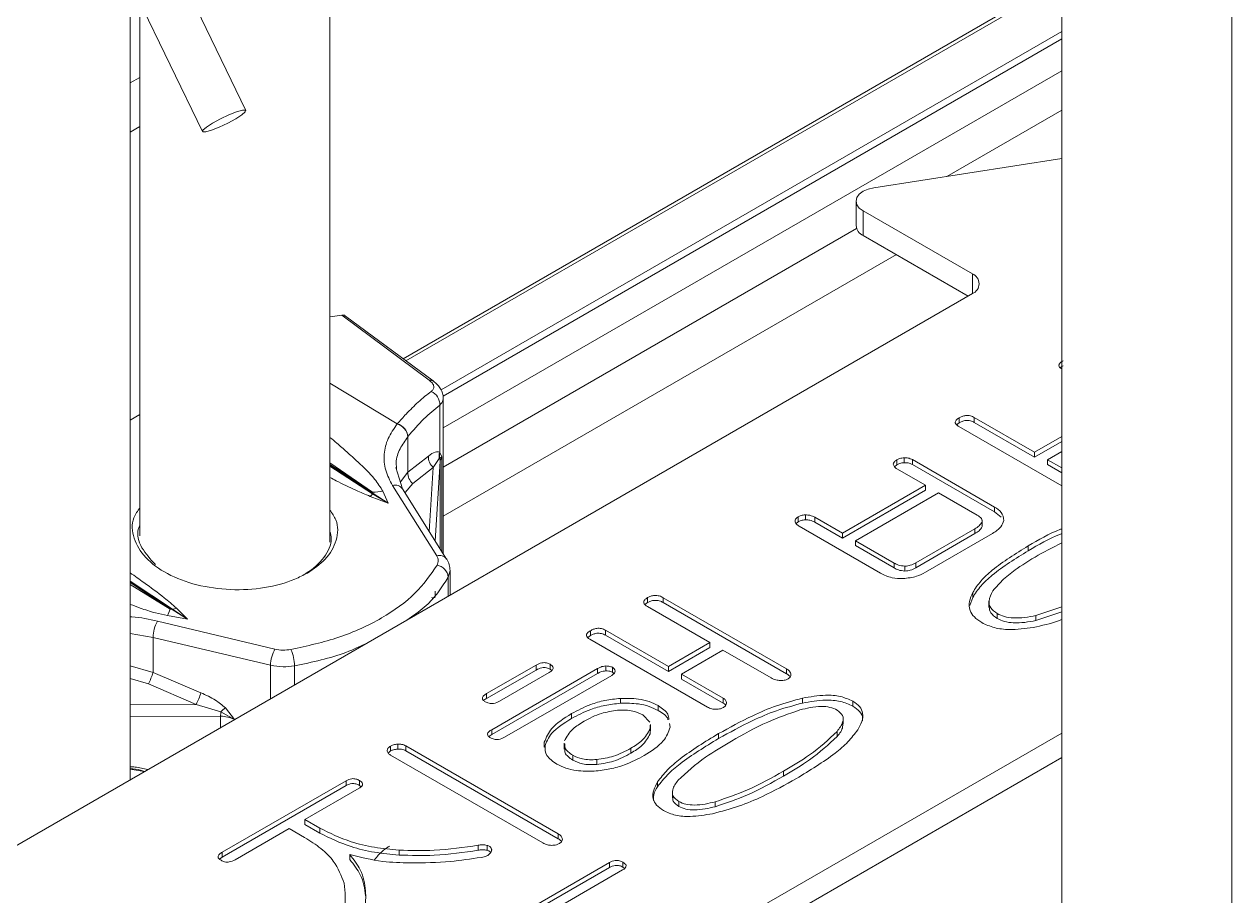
# Model space of a CAD drawing. Header units: millimetres. Extents: x 169 to 14583, y -399 to 10804.
# Drawn here: x 3744.6 to 3845, y 7633.9 to 7706.4 of the extents above; entities that cross this region are included whole.
import ezdxf

# ---------------------------------------------------------------- set-up
doc = ezdxf.new("R2010")
doc.units = ezdxf.units.MM
doc.header["$LTSCALE"] = 35

msp = doc.modelspace()

# ---------------------------------------------------------------- linework, layer by layer
at = {"color": 7, "linetype": 'Continuous', "lineweight": 18}
for p, q in [((3845, 7562.477), (3845, 8055.415)), ((3830.858, 7570.641), (3830.858, 8047.251)), ((3753.429, 7643.557), (3753.429, 7785.498)), ((3763.031, 7699.182), (3754.419, 7716.994)), ((3770.027, 7663.308), (3770.027, 7714.957)), ((3776.101, 7678.555), (3830.858, 7710.165)), ((3753.429, 7709.851), (3759.43, 7697.441)), ((3776.349, 7678.371), (3830.858, 7709.838)), ((3754.227, 7708.201), (3754.227, 7663.826)), ((3779.262, 7675.97), (3830.858, 7705.756)), ((3779.426, 7675.451), (3830.858, 7705.142)), ((3779.45, 7672.812), (3830.858, 7702.489)), ((3753.429, 7701.476), (3754.227, 7701.936)), ((3821.304, 7693.708), (3830.858, 7699.223)), ((3753.429, 7697.393), (3754.227, 7697.854)), ((3815.248, 7692.771), (3830.858, 7695.186)), ((3813.765, 7691.656), (3813.765, 7689.615)), ((3823.428, 7685.599), (3814.351, 7690.84)), ((3814.351, 7690.84), (3814.351, 7688.798)), ((3779.45, 7669.546), (3813.807, 7689.38)), ((3823.074, 7683.762), (3814.351, 7688.798)), ((3779.45, 7665.463), (3817.111, 7687.205)), ((3823.428, 7683.967), (3823.428, 7685.599)), ((3823.428, 7683.967), (3724.054, 7626.599)), ((3778.279, 7676.763), (3771.008, 7682.181)), ((3778.607, 7676.703), (3771.309, 7682.097)), ((3775.62, 7673.126), (3770.027, 7676.524)), ((3778.647, 7676.674), (3778.666, 7676.659)), ((3779.45, 7662.343), (3779.45, 7675.295)), ((3779.15, 7674.694), (3779.15, 7670.782)), ((3754.227, 7673.913), (3753.429, 7673.452)), ((3775.629, 7673.137), (3775.62, 7673.126)), ((3822.332, 7673.227), (3822.112, 7673.061)), ((3822.332, 7673.227), (3822.332, 7673.636)), ((3828.602, 7670.775), (3823.593, 7673.667)), ((3823.593, 7673.258), (3823.593, 7673.667)), ((3828.602, 7670.367), (3823.593, 7673.258)), ((3776.502, 7672.07), (3776.51, 7672.079)), ((3776.51, 7672.079), (3776.51, 7669.112)), ((3822.315, 7672.909), (3830.858, 7667.978)), ((3830.858, 7672.077), (3828.602, 7670.775)), ((3830.858, 7671.669), (3828.602, 7670.367)), ((3778.218, 7670.458), (3776.51, 7669.112)), ((3779.12, 7670.256), (3778.619, 7669.519)), ((3778.784, 7663.403), (3779.192, 7669.996)), ((3779.137, 7670.263), (3779.12, 7670.256)), ((3779.157, 7670.283), (3779.137, 7670.263)), ((3779.15, 7670.782), (3779.173, 7670.75)), ((3779.32, 7670.389), (3779.157, 7670.283)), ((3779.173, 7670.75), (3779.32, 7670.389)), ((3779.192, 7669.996), (3779.197, 7670.051)), ((3779.192, 7662.752), (3779.192, 7669.996)), ((3779.197, 7670.051), (3779.32, 7670.389)), ((3779.32, 7670.389), (3779.32, 7662.549)), ((3817.151, 7669.738), (3817.151, 7670.146)), ((3817.762, 7669.907), (3817.762, 7670.316)), ((3825.266, 7666.221), (3818.44, 7670.162)), ((3818.44, 7669.754), (3818.44, 7670.162)), ((3828.602, 7670.367), (3828.602, 7670.775)), ((3829.682, 7670.152), (3830.858, 7670.831)), ((3830.858, 7669.473), (3829.682, 7670.152)), ((3829.682, 7669.744), (3829.682, 7670.152)), ((3773.569, 7667.444), (3770.027, 7669.894)), ((3770.027, 7669.763), (3773.569, 7667.444)), ((3773.616, 7667.35), (3770.027, 7669.715)), ((3770.027, 7669.626), (3773.579, 7667.326)), ((3776.068, 7667.728), (3775.512, 7669.509)), ((3775.567, 7669.387), (3775.56, 7669.509)), ((3776.51, 7669.112), (3775.88, 7668.329)), ((3778.619, 7669.519), (3776.911, 7668.173)), ((3778.619, 7669.519), (3778.288, 7664.192)), ((3817.151, 7669.738), (3816.95, 7669.571)), ((3817.165, 7669.402), (3819.536, 7668.033)), ((3825.266, 7665.812), (3818.44, 7669.754)), ((3830.858, 7669.065), (3829.682, 7669.744)), ((3778.901, 7662.171), (3775.232, 7668.013)), ((3776.911, 7668.173), (3776.293, 7667.434)), ((3819.536, 7668.033), (3812.628, 7664.046)), ((3819.536, 7667.625), (3819.536, 7668.033)), ((3774.877, 7666.538), (3773.377, 7667.106)), ((3773.569, 7667.444), (3773.616, 7667.35)), ((3773.579, 7667.326), (3774.877, 7666.538)), ((3774.877, 7666.538), (3773.616, 7667.35)), ((3774.437, 7667.533), (3774.877, 7666.538)), ((3779.729, 7661.897), (3776.061, 7667.739)), ((3819.536, 7667.625), (3812.628, 7663.637)), ((3813.707, 7663.423), (3820.615, 7667.41)), ((3820.615, 7667.41), (3823.83, 7665.555)), ((3825.266, 7665.812), (3825.266, 7666.221)), ((3808.948, 7665.002), (3808.781, 7664.857)), ((3808.948, 7665.002), (3808.948, 7665.411)), ((3809.548, 7665.162), (3809.548, 7665.57)), ((3812.628, 7664.046), (3810.327, 7665.374)), ((3810.327, 7664.965), (3810.327, 7665.374)), ((3812.628, 7663.637), (3810.327, 7664.965)), ((3824.241, 7664.597), (3824.241, 7665.006)), ((3824.244, 7664.616), (3824.244, 7665.126)), ((3825.822, 7665.372), (3825.266, 7665.812)), ((3809.032, 7664.626), (3815.792, 7660.724)), ((3812.628, 7663.637), (3812.628, 7664.046)), ((3823.637, 7664.42), (3818.733, 7661.588)), ((3823.637, 7664.011), (3818.733, 7661.18)), ((3819.526, 7660.8), (3825.115, 7664.026)), ((3823.637, 7664.011), (3823.637, 7664.42)), ((3824.224, 7664.665), (3824.241, 7664.597)), ((3816.922, 7661.567), (3813.707, 7663.423)), ((3813.707, 7663.014), (3813.707, 7663.423)), ((3816.922, 7661.159), (3813.707, 7663.014)), ((3828.073, 7662.584), (3828.073, 7662.992)), ((3829.152, 7662.369), (3830.858, 7663.238)), ((3780.01, 7660.948), (3779.861, 7660.4)), ((3780.01, 7658.902), (3780.01, 7660.964)), ((3816.922, 7661.159), (3816.922, 7661.567)), ((3817.829, 7660.896), (3817.829, 7661.304)), ((3818.733, 7661.18), (3818.733, 7661.588)), ((3756.944, 7657.723), (3753.429, 7660.051)), ((3753.429, 7660.001), (3756.906, 7657.704)), ((3756.75, 7657.734), (3753.429, 7659.944)), ((3779.861, 7658.816), (3779.861, 7660.4)), ((3753.429, 7659.778), (3756.75, 7657.734)), ((3823.459, 7658.705), (3823.459, 7659.113)), ((3778.509, 7658.703), (3778.509, 7658.671)), ((3778.589, 7658.564), (3778.534, 7658.707)), ((3796.437, 7658.279), (3796.215, 7658.106)), ((3796.424, 7657.947), (3801.618, 7654.948)), ((3796.437, 7658.279), (3796.437, 7658.687)), ((3807.98, 7652.771), (3797.736, 7658.685)), ((3797.736, 7658.277), (3797.736, 7658.685)), ((3807.98, 7652.363), (3797.736, 7658.277)), ((3823.459, 7658.705), (3823.222, 7658.038)), ((3824.812, 7658.393), (3824.812, 7657.883)), ((3830.858, 7657.921), (3828.704, 7657.199)), ((3758.19, 7656.904), (3756.521, 7657.191)), ((3756.75, 7657.734), (3756.906, 7657.704)), ((3756.906, 7657.704), (3758.19, 7656.904)), ((3758.19, 7656.904), (3756.944, 7657.723)), ((3757.269, 7657.807), (3758.19, 7656.904)), ((3825.496, 7656.957), (3825.496, 7657.365)), ((3830.858, 7657.513), (3828.704, 7656.791)), ((3828.704, 7656.791), (3828.704, 7657.199)), ((3755.691, 7656.732), (3765.459, 7654.411)), ((3791.678, 7655.531), (3791.678, 7655.94)), ((3798.164, 7652.954), (3792.923, 7655.98)), ((3792.923, 7655.572), (3792.923, 7655.98)), ((3753.429, 7655.703), (3755.321, 7655.386)), ((3755.321, 7655.386), (3765.088, 7653.065)), ((3755.321, 7652.47), (3755.321, 7655.386)), ((3791.678, 7655.531), (3791.452, 7655.362)), ((3791.624, 7655.235), (3801.409, 7649.586)), ((3798.164, 7652.546), (3792.923, 7655.572)), ((3801.618, 7654.948), (3798.164, 7652.954)), ((3801.618, 7654.54), (3801.618, 7654.948)), ((3801.618, 7654.54), (3798.164, 7652.546)), ((3799.244, 7652.331), (3802.698, 7654.325)), ((3802.698, 7654.325), (3806.705, 7652.012)), ((3755.321, 7652.47), (3753.429, 7653.022)), ((3765.088, 7653.065), (3765.088, 7650.288)), ((3767.077, 7653.02), (3767.077, 7651.436)), ((3787.158, 7653.081), (3783.05, 7650.709)), ((3787.158, 7652.673), (3787.158, 7653.081)), ((3788.332, 7652.739), (3788.332, 7653.147)), ((3792.95, 7652.605), (3792.95, 7653.013)), ((3793.513, 7652.49), (3793.513, 7652.898)), ((3798.164, 7652.546), (3798.164, 7652.954)), ((3754.936, 7651.511), (3753.429, 7651.977)), ((3759.304, 7650.776), (3755.321, 7652.47)), ((3787.158, 7652.673), (3783.05, 7650.301)), ((3792.279, 7652.797), (3783.472, 7647.713)), ((3792.279, 7652.388), (3783.472, 7647.304)), ((3784.129, 7650.086), (3788.261, 7652.472)), ((3784.551, 7647.09), (3793.449, 7652.226)), ((3788.476, 7652.629), (3788.332, 7652.739)), ((3792.279, 7652.388), (3792.279, 7652.797)), ((3793.64, 7652.384), (3793.513, 7652.49)), ((3802.705, 7650.334), (3799.244, 7652.331)), ((3799.244, 7651.923), (3799.244, 7652.331)), ((3802.705, 7649.925), (3799.244, 7651.923)), ((3807.98, 7652.363), (3807.98, 7652.771)), ((3758.918, 7649.817), (3754.936, 7651.511)), ((3783.05, 7650.301), (3783.05, 7650.709)), ((3794.167, 7649.904), (3794.167, 7650.312)), ((3802.705, 7649.925), (3802.705, 7650.334)), ((3809.322, 7649.929), (3809.322, 7650.337)), ((3813.501, 7649.674), (3813.501, 7650.082)), ((3753.429, 7649.78), (3758.918, 7649.817)), ((3753.429, 7648.784), (3760.941, 7648.834)), ((3760.945, 7649.203), (3758.918, 7649.817)), ((3760.941, 7647.894), (3760.941, 7648.834)), ((3762.106, 7648.556), (3760.945, 7649.203)), ((3762.106, 7648.556), (3761.338, 7649.535)), ((3790.103, 7648.64), (3790.103, 7649.048)), ((3796.039, 7648.947), (3796.631, 7648.333)), ((3797.311, 7649.3), (3797.311, 7649.709)), ((3796.634, 7648.08), (3796.636, 7647.777)), ((3796.678, 7647.621), (3796.678, 7648.132)), ((3798.316, 7647.917), (3798.26, 7648.214)), ((3812.689, 7648.16), (3812.689, 7648.671)), ((3830.858, 7647.435), (3759.41, 7606.189)), ((3783.472, 7647.304), (3783.242, 7647.138)), ((3783.472, 7647.304), (3783.472, 7647.713)), ((3796.634, 7647.672), (3796.636, 7647.369)), ((3796.636, 7647.369), (3796.636, 7647.777)), ((3802.327, 7646.973), (3802.327, 7647.382)), ((3812.189, 7647.156), (3812.189, 7647.565)), ((3775.066, 7645.941), (3774.859, 7645.771)), ((3775.066, 7645.941), (3775.066, 7646.35)), ((3775.66, 7646.097), (3775.66, 7646.505)), ((3789.01, 7639.048), (3776.334, 7646.365)), ((3776.334, 7645.957), (3776.334, 7646.365)), ((3789.01, 7638.639), (3776.334, 7645.957)), ((3787.846, 7646.255), (3787.846, 7646.663)), ((3789.506, 7646.596), (3789.506, 7646.086)), ((3795.044, 7645.76), (3795.044, 7646.169)), ((3830.858, 7645.394), (3759.41, 7604.148)), ((3775.063, 7645.604), (3787.715, 7638.3)), ((3790.211, 7645.174), (3790.211, 7645.582)), ((3792.214, 7644.816), (3792.214, 7645.224)), ((3753.429, 7644.426), (3754.591, 7644.228)), ((3807.724, 7643.858), (3807.724, 7644.266)), ((3771.373, 7643.47), (3761.082, 7637.529)), ((3771.373, 7643.061), (3761.082, 7637.121)), ((3767.942, 7640.243), (3772.452, 7642.847)), ((3771.373, 7643.061), (3771.373, 7643.47)), ((3772.472, 7643.085), (3772.472, 7643.493)), ((3772.621, 7642.974), (3772.472, 7643.085)), ((3797.254, 7642.962), (3797.254, 7643.37)), ((3798.495, 7642.557), (3798.495, 7642.047)), ((3799.028, 7641.33), (3799.028, 7641.739)), ((3802.06, 7641.309), (3802.06, 7641.717)), ((3769.177, 7639.531), (3767.942, 7640.243)), ((3767.942, 7639.835), (3767.942, 7640.243)), ((3769.177, 7639.122), (3767.942, 7639.835)), ((3762.141, 7636.894), (3766.647, 7639.496)), ((3766.647, 7639.496), (3767.919, 7638.761)), ((3769.177, 7639.122), (3769.177, 7639.531)), ((3789.01, 7638.639), (3789.01, 7639.048)), ((3782.362, 7637.691), (3782.362, 7638.099)), ((3783.101, 7637.685), (3783.101, 7638.094)), ((3783.462, 7637.622), (3783.462, 7637.803)), ((3761.082, 7637.121), (3760.848, 7636.953)), ((3761.082, 7637.121), (3761.082, 7637.529)), ((3771.67, 7636.924), (3771.67, 7637.332)), ((3775.775, 7637.288), (3775.775, 7637.696)), ((3793.274, 7636.672), (3780.939, 7629.551)), ((3793.274, 7636.264), (3780.939, 7629.143)), ((3781.853, 7628.833), (3794.356, 7636.051)), ((3793.274, 7636.264), (3793.274, 7636.672)), ((3794.377, 7636.289), (3794.377, 7636.697)), ((3794.525, 7636.179), (3794.377, 7636.289)), ((3772.992, 7633.902), (3772.992, 7634.31))]:
    msp.add_line(p, q, dxfattribs=at)
at = {"color": 7, "linetype": 'Continuous', "lineweight": 18, "flags": 128}
for points in [[(3759.451, 7697.419), (3759.47, 7697.554), (3759.757, 7697.805), (3760.268, 7698.132), (3760.926, 7698.487), (3761.63, 7698.815), (3762.273, 7699.067), (3762.757, 7699.203), (3763.009, 7699.203), (3762.991, 7699.068), (3762.704, 7698.818), (3762.193, 7698.49), (3761.535, 7698.135), (3760.831, 7697.807), (3760.188, 7697.556), (3759.703, 7697.419), (3759.451, 7697.419)], [(3815.248, 7692.771), (3814.765, 7692.656), (3814.351, 7692.472), (3814.033, 7692.233), (3813.833, 7691.955), (3813.765, 7691.656), (3813.833, 7691.357), (3814.033, 7691.079), (3814.351, 7690.84)], [(3771.008, 7682.181), (3770.23, 7682.062), (3770.027, 7682.023)], [(3779.754, 7661.855), (3779.752, 7661.859), (3779.737, 7661.886)]]:
    msp.add_lwpolyline(points, dxfattribs=at)
at = {"color": 7, "linetype": 'Continuous', "lineweight": 18}
for centre, radius, start, end in [((3814.764, 7689.713), 1.004, 185.62978, 245.69036), ((3823.118, 7684.783), 0.873, 290.78342, 69.21658), ((3778.353, 7676.26), 0.508, 54.60354, 98.3795), ((3778.024, 7674.776), 1.129, 355.82369, 68.37708), ((3775.292, 7671.956), 1.216, 5.40323, 74.35708), ((3775.299, 7671.966), 1.217, 5.35629, 74.25396), ((3779.331, 7670.379), 1.117, 175.92425, 230.33248), ((3780.107, 7670.465), 1.009, 161.62482, 191.95026), ((3780.11, 7670.436), 0.988, 161.47257, 190.0949), ((3778.516, 7669.994), 0.676, 0.23043, 23.42663), ((3778.504, 7670.049), 0.694, 0.14008, 19.68228), ((3777.624, 7669.033), 1.117, 175.92425, 230.33248), ((3775.451, 7667.283), 0.762, 36.78389, 106.64256), ((3771.822, 7668.733), 2.25, 313.70581, 321.30593), ((3772.793, 7679.181), 11.763, 273.78375, 278.03155), ((3773.715, 7667.152), 0.221, 116.70428, 128.21219), ((3779.119, 7661.444), 0.759, 35.56558, 106.72171), ((3778.747, 7660.279), 1.121, 6.19279, 80.62026), ((3743.268, 7663.104), 14.512, 335.95433, 338.28277), ((3757.01, 7657.55), 0.185, 110.91499, 123.85929), ((3756.617, 7659.654), 1.958, 279.58927, 289.43471), ((3758.333, 7655.282), 3.014, 151.233, 178.01535), ((3768.1, 7652.96), 3.014, 151.233, 178.01535), ((3763.927, 7653.048), 3.15, 359.48809, 24.89811), ((3749.457, 7654.269), 6.134, 333.27931, 342.94742), ((3753.439, 7652.575), 6.134, 333.27931, 342.94742), ((3742.086, 7649.226), 18.859, 358.81039, 359.93032), ((3763.925, 7646.081), 4.316, 126.83371, 133.66216)]:
    msp.add_arc(centre, radius, start, end, dxfattribs=at)
for points, knots in [([(3771.308, 7682.096), (3771.308, 7682.097), (3771.269, 7682.156), (3771.16, 7682.185), (3771.048, 7682.182), (3771.008, 7682.181)], [0, 0, 0, 0, 0.0116754, 0.6410771, 1, 1, 1, 1]), ([(3830.977, 7678.377), (3830.892, 7678.323), (3830.723, 7678.216), (3830.588, 7678.019), (3830.661, 7677.827), (3830.793, 7677.741), (3830.859, 7677.697)], [0, 0, 0, 0, 0.28080163, 0.56000171, 0.77944753, 1, 1, 1, 1]), ([(3830.977, 7677.969), (3830.879, 7677.918), (3830.779, 7677.866), (3830.738, 7677.795), (3830.737, 7677.793)], [0, 0, 0, 0, 0.9711708, 1, 1, 1, 1]), ([(3778.44, 7675.825), (3778.51, 7675.889), (3778.65, 7676.018), (3778.681, 7676.251), (3778.577, 7676.505), (3778.378, 7676.677), (3778.279, 7676.763)], [0, 0, 0, 0, 0.2497763, 0.49984, 0.7498983, 1, 1, 1, 1]), ([(3779.45, 7675.293), (3779.438, 7675.422), (3779.416, 7675.679), (3779.243, 7676.05), (3778.991, 7676.391), (3778.76, 7676.581), (3778.647, 7676.674)], [0, 0, 0, 0, 0.2613056, 0.5181025, 0.7641349, 1, 1, 1, 1]), ([(3775.629, 7673.137), (3775.871, 7673.412), (3776.285, 7673.883), (3776.859, 7674.468), (3777.384, 7674.964), (3777.909, 7675.421), (3778.269, 7675.695), (3778.44, 7675.825)], [0, 0, 0, 0, 0.2560913, 0.4376176, 0.6101078, 0.8148545, 1, 1, 1, 1]), ([(3779.15, 7674.694), (3779.267, 7674.822), (3779.442, 7675.013), (3779.433, 7675.234), (3779.43, 7675.307)], [0, 0, 0, 0, 0.6717226, 1, 1, 1, 1]), ([(3776.51, 7672.079), (3776.954, 7672.592), (3777.843, 7673.618), (3778.715, 7674.335), (3779.15, 7674.694)], [0, 0, 0, 0, 0.5003751, 1, 1, 1, 1]), ([(3775.232, 7668.013), (3775.014, 7668.432), (3774.573, 7669.278), (3774.474, 7670.609), (3774.773, 7671.924), (3775.339, 7672.728), (3775.62, 7673.126)], [0, 0, 0, 0, 0.2474554, 0.5000329, 0.7525928, 1, 1, 1, 1]), ([(3822.332, 7673.636), (3822.24, 7673.578), (3822.057, 7673.463), (3821.977, 7673.238), (3822.101, 7673.045), (3822.244, 7672.955), (3822.315, 7672.909)], [0, 0, 0, 0, 0.2807447, 0.5588659, 0.7790951, 1, 1, 1, 1]), ([(3823.593, 7673.667), (3823.491, 7673.719), (3823.287, 7673.823), (3822.886, 7673.847), (3822.567, 7673.759), (3822.41, 7673.677), (3822.332, 7673.636)], [0, 0, 0, 0, 0.280527, 0.5585166, 0.77884, 1, 1, 1, 1]), ([(3823.593, 7673.258), (3823.491, 7673.311), (3823.287, 7673.415), (3822.886, 7673.439), (3822.567, 7673.351), (3822.41, 7673.269), (3822.332, 7673.227)], [0, 0, 0, 0, 0.280527, 0.5585166, 0.77884, 1, 1, 1, 1]), ([(3770.027, 7672.009), (3770.219, 7671.848), (3770.693, 7671.452), (3771.474, 7670.774), (3772.547, 7669.791), (3773.672, 7668.728), (3774.218, 7667.875), (3774.437, 7667.533)], [0, 0, 0, 0, 0.1134927, 0.2797618, 0.4730552, 0.7892921, 1, 1, 1, 1]), ([(3775.56, 7669.509), (3775.547, 7669.647), (3775.497, 7670.173), (3775.793, 7671.054), (3776.271, 7671.739), (3776.502, 7672.07)], [0, 0, 0, 0, 0.1556957, 0.5918326, 1, 1, 1, 1]), ([(3779.15, 7670.782), (3779.029, 7670.805), (3778.749, 7670.857), (3778.41, 7670.602), (3778.218, 7670.458)], [0, 0, 0, 0, 0.4327257, 1, 1, 1, 1]), ([(3817.151, 7670.146), (3817.065, 7670.088), (3816.911, 7669.984), (3816.874, 7669.849), (3816.858, 7669.79)], [0, 0, 0, 0, 0.55846567, 1, 1, 1, 1]), ([(3817.762, 7670.316), (3817.633, 7670.301), (3817.403, 7670.274), (3817.228, 7670.186), (3817.151, 7670.146)], [0, 0, 0, 0, 0.5577671, 1, 1, 1, 1]), ([(3818.44, 7670.162), (3818.33, 7670.217), (3818.133, 7670.317), (3817.875, 7670.316), (3817.762, 7670.316)], [0, 0, 0, 0, 0.5605426, 1, 1, 1, 1]), ([(3816.858, 7669.79), (3816.876, 7669.707), (3816.908, 7669.558), (3817.086, 7669.45), (3817.165, 7669.402)], [0, 0, 0, 0, 0.55755, 1, 1, 1, 1]), ([(3817.762, 7669.907), (3817.633, 7669.893), (3817.403, 7669.866), (3817.228, 7669.777), (3817.151, 7669.738)], [0, 0, 0, 0, 0.5577671, 1, 1, 1, 1]), ([(3818.44, 7669.754), (3818.33, 7669.809), (3818.133, 7669.908), (3817.875, 7669.908), (3817.762, 7669.907)], [0, 0, 0, 0, 0.5605426, 1, 1, 1, 1]), ([(3773.377, 7667.106), (3772.978, 7667.273), (3771.999, 7667.682), (3770.904, 7668.223), (3770.198, 7668.586), (3770.027, 7668.674)], [0, 0, 0, 0, 0.3433531, 0.8409815, 1, 1, 1, 1]), ([(3768.155, 7660.736), (3767.813, 7660.558), (3766.779, 7660.018), (3764.614, 7659.436), (3761.753, 7659.264), (3758.903, 7659.673), (3756.424, 7660.612), (3754.575, 7661.981), (3753.624, 7663.612), (3753.491, 7665.095), (3754.037, 7665.896), (3754.227, 7666.175)], [0, 0, 0, 0, 0.0605007, 0.18276163, 0.30775884, 0.43279265, 0.55787173, 0.68297379, 0.80809224, 0.93317861, 1, 1, 1, 1]), ([(3770.027, 7665.965), (3770.213, 7665.697), (3770.767, 7664.9), (3770.663, 7663.441), (3769.835, 7661.887), (3768.685, 7661.099), (3768.155, 7660.736)], [0, 0, 0, 0, 0.1502739, 0.4481943, 0.746047, 1, 1, 1, 1]), ([(3826.035, 7665.103), (3826.01, 7665.34), (3825.963, 7665.764), (3825.48, 7666.081), (3825.266, 7666.221)], [0, 0, 0, 0, 0.5583515, 1, 1, 1, 1]), ([(3808.948, 7665.411), (3808.864, 7665.352), (3808.713, 7665.248), (3808.696, 7665.114), (3808.688, 7665.054)], [0, 0, 0, 0, 0.5589224, 1, 1, 1, 1]), ([(3808.688, 7665.054), (3808.714, 7664.964), (3808.76, 7664.802), (3808.949, 7664.68), (3809.032, 7664.626)], [0, 0, 0, 0, 0.5585735, 1, 1, 1, 1]), ([(3809.548, 7665.57), (3809.422, 7665.558), (3809.195, 7665.536), (3809.024, 7665.449), (3808.948, 7665.411)], [0, 0, 0, 0, 0.5575633, 1, 1, 1, 1]), ([(3809.548, 7665.162), (3809.422, 7665.15), (3809.195, 7665.128), (3809.024, 7665.041), (3808.948, 7665.002)], [0, 0, 0, 0, 0.5575633, 1, 1, 1, 1]), ([(3810.327, 7665.374), (3810.201, 7665.437), (3809.975, 7665.55), (3809.679, 7665.564), (3809.548, 7665.57)], [0, 0, 0, 0, 0.55943481, 1, 1, 1, 1]), ([(3810.327, 7664.965), (3810.201, 7665.029), (3809.975, 7665.142), (3809.679, 7665.156), (3809.548, 7665.162)], [0, 0, 0, 0, 0.55943481, 1, 1, 1, 1]), ([(3824.241, 7665.006), (3824.171, 7664.882), (3824.045, 7664.659), (3823.762, 7664.493), (3823.637, 7664.42)], [0, 0, 0, 0, 0.557744, 1, 1, 1, 1]), ([(3823.83, 7665.555), (3823.969, 7665.466), (3824.219, 7665.309), (3824.234, 7665.098), (3824.241, 7665.006)], [0, 0, 0, 0, 0.560905, 1, 1, 1, 1]), ([(3825.115, 7664.026), (3825.382, 7664.202), (3825.859, 7664.515), (3825.982, 7664.923), (3826.035, 7665.103)], [0, 0, 0, 0, 0.5599851, 1, 1, 1, 1]), ([(3755.515, 7661.437), (3755.102, 7661.891), (3754.258, 7662.819), (3753.922, 7664.014), (3754.187, 7664.619), (3754.227, 7664.71)], [0, 0, 0, 0, 0.449011, 0.916948, 1, 1, 1, 1]), ([(3770.027, 7664.192), (3770.077, 7663.988), (3770.259, 7663.251), (3769.617, 7661.995), (3768.602, 7661.029), (3767.889, 7660.605), (3767.801, 7660.553)], [0, 0, 0, 0, 0.15260071, 0.54882899, 0.94490801, 1, 1, 1, 1]), ([(3824.241, 7664.597), (3824.171, 7664.473), (3824.045, 7664.251), (3823.762, 7664.085), (3823.637, 7664.011)], [0, 0, 0, 0, 0.55774397, 1, 1, 1, 1]), ([(3830.858, 7664.407), (3830.828, 7664.396), (3829.799, 7664), (3828.923, 7663.489), (3828.073, 7662.992)], [0, 0, 0, 0, 0.0286354, 1, 1, 1, 1]), ([(3830.858, 7663.999), (3830.828, 7663.988), (3829.799, 7663.591), (3828.923, 7663.08), (3828.073, 7662.584)], [0, 0, 0, 0, 0.0286354, 1, 1, 1, 1]), ([(3828.073, 7662.992), (3827.024, 7662.343), (3825.563, 7661.439), (3824.093, 7660.094), (3823.67, 7659.44), (3823.459, 7659.113)], [0, 0, 0, 0, 0.5598644, 0.780001, 1, 1, 1, 1]), ([(3778.901, 7662.171), (3778.962, 7662.04), (3779.085, 7661.778), (3778.981, 7661.516), (3778.93, 7661.385)], [0, 0, 0, 0, 0.5000284, 1, 1, 1, 1]), ([(3780.009, 7660.947), (3779.998, 7661.108), (3779.975, 7661.43), (3779.816, 7661.734), (3779.736, 7661.886)], [0, 0, 0, 0, 0.500722, 1, 1, 1, 1]), ([(3828.073, 7662.584), (3827.024, 7661.935), (3825.563, 7661.031), (3824.093, 7659.685), (3823.67, 7659.032), (3823.459, 7658.705)], [0, 0, 0, 0, 0.5598644, 0.780001, 1, 1, 1, 1]), ([(3825.138, 7659.258), (3825.416, 7659.585), (3825.973, 7660.24), (3827.349, 7661.277), (3828.468, 7661.955), (3829.152, 7662.369)], [0, 0, 0, 0, 0.2797924, 0.5598562, 1, 1, 1, 1]), ([(3766.784, 7654.374), (3768.146, 7654.678), (3770.909, 7655.296), (3774.419, 7656.931), (3777.268, 7658.967), (3778.381, 7660.587), (3778.93, 7661.385)], [0, 0, 0, 0, 0.2465356, 0.5, 0.7534644, 1, 1, 1, 1]), ([(3817.829, 7661.304), (3817.635, 7661.325), (3817.287, 7661.363), (3817.034, 7661.504), (3816.922, 7661.567)], [0, 0, 0, 0, 0.5576182, 1, 1, 1, 1]), ([(3817.829, 7660.896), (3817.635, 7660.917), (3817.287, 7660.955), (3817.034, 7661.096), (3816.922, 7661.159)], [0, 0, 0, 0, 0.5576182, 1, 1, 1, 1]), ([(3818.733, 7661.588), (3818.589, 7661.507), (3818.332, 7661.362), (3817.982, 7661.322), (3817.829, 7661.304)], [0, 0, 0, 0, 0.5618505, 1, 1, 1, 1]), ([(3818.733, 7661.18), (3818.589, 7661.099), (3818.332, 7660.954), (3817.982, 7660.914), (3817.829, 7660.896)], [0, 0, 0, 0, 0.5618505, 1, 1, 1, 1]), ([(3753.429, 7660.744), (3753.807, 7660.478), (3754.766, 7659.8), (3756.089, 7658.839), (3756.933, 7658.101), (3757.269, 7657.807)], [0, 0, 0, 0, 0.2807309, 0.7134304, 1, 1, 1, 1]), ([(3776.422, 7656.83), (3776.931, 7657.175), (3778.469, 7658.217), (3779.303, 7659.525), (3779.861, 7660.4)], [0, 0, 0, 0, 0.33106831, 1, 1, 1, 1]), ([(3815.792, 7660.724), (3816.096, 7660.572), (3816.638, 7660.302), (3817.348, 7660.279), (3817.66, 7660.268)], [0, 0, 0, 0, 0.5599786, 1, 1, 1, 1]), ([(3817.66, 7660.268), (3818.056, 7660.314), (3818.764, 7660.395), (3819.292, 7660.676), (3819.526, 7660.8)], [0, 0, 0, 0, 0.5585203, 1, 1, 1, 1]), ([(3778.782, 7659.225), (3778.778, 7659.157), (3778.769, 7658.996), (3778.76, 7658.786), (3778.755, 7658.666)], [0, 0, 0, 0, 0.4290073, 1, 1, 1, 1]), ([(3797.736, 7658.685), (3797.632, 7658.739), (3797.424, 7658.846), (3797.021, 7658.894), (3796.68, 7658.814), (3796.518, 7658.729), (3796.437, 7658.687)], [0, 0, 0, 0, 0.2807496, 0.5587271, 0.7789755, 1, 1, 1, 1]), ([(3823.459, 7659.113), (3823.352, 7658.871), (3823.139, 7658.385), (3823.176, 7657.68), (3823.541, 7657.06), (3823.987, 7656.761), (3824.211, 7656.611)], [0, 0, 0, 0, 0.2803427, 0.5600568, 0.7800631, 1, 1, 1, 1]), ([(3825.496, 7657.365), (3825.292, 7657.515), (3824.884, 7657.814), (3824.735, 7658.509), (3824.985, 7658.974), (3825.138, 7659.258)], [0, 0, 0, 0, 0.27953995, 0.55945973, 1, 1, 1, 1]), ([(3756.521, 7657.191), (3756.185, 7657.264), (3755.4, 7657.434), (3754.381, 7657.77), (3753.702, 7658.024), (3753.429, 7658.127)], [0, 0, 0, 0, 0.3080936, 0.7217466, 1, 1, 1, 1]), ([(3796.437, 7658.687), (3796.346, 7658.628), (3796.163, 7658.509), (3796.075, 7658.281), (3796.208, 7658.086), (3796.352, 7657.993), (3796.424, 7657.947)], [0, 0, 0, 0, 0.2808569, 0.5589208, 0.7790341, 1, 1, 1, 1]), ([(3797.736, 7658.277), (3797.632, 7658.331), (3797.424, 7658.438), (3797.021, 7658.485), (3796.68, 7658.406), (3796.518, 7658.321), (3796.437, 7658.279)], [0, 0, 0, 0, 0.2807496, 0.55872714, 0.77897553, 1, 1, 1, 1]), ([(3825.496, 7656.957), (3825.286, 7657.106), (3824.885, 7657.393), (3824.845, 7657.76), (3824.826, 7657.935)], [0, 0, 0, 0, 0.5225852, 1, 1, 1, 1]), ([(3753.429, 7657.104), (3753.476, 7657.102), (3754.254, 7657.067), (3754.995, 7656.894), (3755.691, 7656.732)], [0, 0, 0, 0, 0.0597478, 1, 1, 1, 1]), ([(3828.704, 7657.199), (3828.401, 7657.139), (3827.797, 7657.02), (3826.902, 7656.976), (3826.081, 7657.086), (3825.691, 7657.272), (3825.496, 7657.365)], [0, 0, 0, 0, 0.28053302, 0.56045136, 0.78021919, 1, 1, 1, 1]), ([(3828.704, 7656.791), (3828.401, 7656.731), (3827.797, 7656.612), (3826.902, 7656.568), (3826.081, 7656.678), (3825.691, 7656.864), (3825.496, 7656.957)], [0, 0, 0, 0, 0.28053302, 0.56045136, 0.78021919, 1, 1, 1, 1]), ([(3828.478, 7656.216), (3829.207, 7656.365), (3830.042, 7656.536), (3830.766, 7656.824), (3830.858, 7656.86)], [0, 0, 0, 0, 0.8732655, 1, 1, 1, 1]), ([(3791.678, 7655.94), (3791.59, 7655.883), (3791.415, 7655.772), (3791.31, 7655.559), (3791.417, 7655.367), (3791.555, 7655.279), (3791.624, 7655.235)], [0, 0, 0, 0, 0.2809659, 0.5588492, 0.7791254, 1, 1, 1, 1]), ([(3792.923, 7655.98), (3792.821, 7656.032), (3792.619, 7656.134), (3792.221, 7656.154), (3791.911, 7656.061), (3791.756, 7655.98), (3791.678, 7655.94)], [0, 0, 0, 0, 0.28035136, 0.55827583, 0.77888486, 1, 1, 1, 1]), ([(3824.211, 7656.611), (3824.544, 7656.456), (3825.211, 7656.145), (3826.756, 7655.971), (3827.825, 7656.123), (3828.478, 7656.216)], [0, 0, 0, 0, 0.2797565, 0.5598577, 1, 1, 1, 1]), ([(3767.077, 7653.02), (3768.569, 7653.329), (3770.8, 7653.79), (3772.598, 7654.674), (3773.194, 7654.967)], [0, 0, 0, 0, 0.6689364, 1, 1, 1, 1]), ([(3792.923, 7655.572), (3792.821, 7655.624), (3792.619, 7655.726), (3792.221, 7655.745), (3791.911, 7655.652), (3791.756, 7655.572), (3791.678, 7655.531)], [0, 0, 0, 0, 0.28035136, 0.55827583, 0.77888486, 1, 1, 1, 1]), ([(3766.784, 7654.374), (3766.562, 7654.347), (3766.118, 7654.292), (3765.678, 7654.371), (3765.459, 7654.411)], [0, 0, 0, 0, 0.4999716, 1, 1, 1, 1]), ([(3767.077, 7653.02), (3766.764, 7652.979), (3766.099, 7652.893), (3765.438, 7653.005), (3765.088, 7653.065)], [0, 0, 0, 0, 0.4706538, 1, 1, 1, 1]), ([(3788.332, 7653.147), (3788.235, 7653.195), (3788.04, 7653.291), (3787.553, 7653.286), (3787.308, 7653.159), (3787.158, 7653.081)], [0, 0, 0, 0, 0.2809443, 0.5596041, 1, 1, 1, 1]), ([(3788.332, 7652.739), (3788.235, 7652.787), (3788.04, 7652.883), (3787.553, 7652.878), (3787.308, 7652.751), (3787.158, 7652.673)], [0, 0, 0, 0, 0.2809443, 0.5596041, 1, 1, 1, 1]), ([(3788.261, 7652.472), (3788.346, 7652.525), (3788.515, 7652.632), (3788.624, 7652.834), (3788.527, 7653.019), (3788.397, 7653.104), (3788.332, 7653.147)], [0, 0, 0, 0, 0.2810584, 0.5597348, 0.7794884, 1, 1, 1, 1]), ([(3792.95, 7653.013), (3792.809, 7652.989), (3792.555, 7652.946), (3792.363, 7652.843), (3792.279, 7652.797)], [0, 0, 0, 0, 0.5577831, 1, 1, 1, 1]), ([(3793.513, 7652.898), (3793.417, 7652.934), (3793.244, 7652.999), (3793.04, 7653.008), (3792.95, 7653.013)], [0, 0, 0, 0, 0.5581575, 1, 1, 1, 1]), ([(3793.736, 7652.586), (3793.722, 7652.651), (3793.698, 7652.768), (3793.57, 7652.858), (3793.513, 7652.898)], [0, 0, 0, 0, 0.5581782, 1, 1, 1, 1]), ([(3792.95, 7652.605), (3792.809, 7652.581), (3792.555, 7652.538), (3792.363, 7652.434), (3792.279, 7652.388)], [0, 0, 0, 0, 0.5577831, 1, 1, 1, 1]), ([(3793.513, 7652.49), (3793.417, 7652.526), (3793.244, 7652.59), (3793.04, 7652.6), (3792.95, 7652.605)], [0, 0, 0, 0, 0.5581575, 1, 1, 1, 1]), ([(3793.449, 7652.226), (3793.538, 7652.285), (3793.697, 7652.389), (3793.724, 7652.526), (3793.736, 7652.586)], [0, 0, 0, 0, 0.5606404, 1, 1, 1, 1]), ([(3806.705, 7652.012), (3806.83, 7651.948), (3807.054, 7651.833), (3807.348, 7651.81), (3807.477, 7651.8)], [0, 0, 0, 0, 0.5604265, 1, 1, 1, 1]), ([(3807.477, 7651.8), (3807.615, 7651.802), (3807.86, 7651.807), (3808.046, 7651.898), (3808.128, 7651.938)], [0, 0, 0, 0, 0.5587725, 1, 1, 1, 1]), ([(3808.348, 7652.302), (3808.322, 7652.401), (3808.276, 7652.579), (3808.07, 7652.713), (3807.98, 7652.771)], [0, 0, 0, 0, 0.5588503, 1, 1, 1, 1]), ([(3808.267, 7652.074), (3808.255, 7652.11), (3808.217, 7652.222), (3808.076, 7652.306), (3807.98, 7652.363)], [0, 0, 0, 0, 0.3168896, 1, 1, 1, 1]), ([(3808.128, 7651.938), (3808.208, 7651.999), (3808.351, 7652.107), (3808.349, 7652.242), (3808.348, 7652.302)], [0, 0, 0, 0, 0.5586828, 1, 1, 1, 1]), ([(3761.338, 7649.535), (3761.068, 7649.758), (3760.449, 7650.268), (3759.717, 7650.593), (3759.304, 7650.776)], [0, 0, 0, 0, 0.4362743, 1, 1, 1, 1]), ([(3783.05, 7650.709), (3782.965, 7650.656), (3782.795, 7650.549), (3782.665, 7650.352), (3782.738, 7650.161), (3782.869, 7650.075), (3782.935, 7650.032)], [0, 0, 0, 0, 0.2807898, 0.5600333, 0.779474, 1, 1, 1, 1]), ([(3783.05, 7650.301), (3782.952, 7650.251), (3782.852, 7650.199), (3782.812, 7650.129), (3782.812, 7650.128)], [0, 0, 0, 0, 0.9818365, 1, 1, 1, 1]), ([(3782.935, 7650.032), (3783.034, 7649.983), (3783.23, 7649.885), (3783.723, 7649.879), (3783.975, 7650.007), (3784.129, 7650.086)], [0, 0, 0, 0, 0.2811534, 0.5600017, 1, 1, 1, 1]), ([(3794.167, 7650.312), (3793.734, 7650.267), (3792.867, 7650.176), (3791.455, 7649.755), (3790.616, 7649.316), (3790.103, 7649.048)], [0, 0, 0, 0, 0.2798519, 0.5599778, 1, 1, 1, 1]), ([(3794.167, 7649.904), (3793.734, 7649.858), (3792.867, 7649.768), (3791.455, 7649.346), (3790.616, 7648.908), (3790.103, 7648.64)], [0, 0, 0, 0, 0.2798519, 0.5599778, 1, 1, 1, 1]), ([(3797.311, 7649.709), (3797.07, 7649.831), (3796.587, 7650.075), (3795.503, 7650.33), (3794.674, 7650.319), (3794.167, 7650.312)], [0, 0, 0, 0, 0.2803413, 0.5606964, 1, 1, 1, 1]), ([(3797.311, 7649.3), (3797.07, 7649.422), (3796.587, 7649.667), (3795.503, 7649.921), (3794.674, 7649.911), (3794.167, 7649.904)], [0, 0, 0, 0, 0.2803413, 0.5606964, 1, 1, 1, 1]), ([(3809.322, 7650.337), (3808.584, 7650.138), (3807.107, 7649.738), (3804.769, 7648.725), (3803.253, 7647.891), (3802.327, 7647.382)], [0, 0, 0, 0, 0.2797839, 0.5598581, 1, 1, 1, 1]), ([(3809.322, 7649.929), (3808.584, 7649.729), (3807.107, 7649.329), (3804.769, 7648.317), (3803.253, 7647.483), (3802.327, 7646.973)], [0, 0, 0, 0, 0.2797839, 0.5598581, 1, 1, 1, 1]), ([(3802.988, 7649.917), (3802.98, 7650.006), (3802.967, 7650.164), (3802.785, 7650.282), (3802.705, 7650.334)], [0, 0, 0, 0, 0.5585706, 1, 1, 1, 1]), ([(3802.922, 7649.73), (3802.919, 7649.741), (3802.9, 7649.819), (3802.795, 7649.876), (3802.705, 7649.925)], [0, 0, 0, 0, 0.1352895, 1, 1, 1, 1]), ([(3802.731, 7649.559), (3802.814, 7649.618), (3802.961, 7649.724), (3802.98, 7649.858), (3802.988, 7649.917)], [0, 0, 0, 0, 0.5596459, 1, 1, 1, 1]), ([(3813.501, 7650.082), (3813.17, 7650.231), (3812.505, 7650.527), (3810.973, 7650.628), (3809.949, 7650.448), (3809.322, 7650.337)], [0, 0, 0, 0, 0.2794561, 0.5594794, 1, 1, 1, 1]), ([(3813.501, 7649.674), (3813.17, 7649.822), (3812.505, 7650.119), (3810.973, 7650.22), (3809.949, 7650.04), (3809.322, 7649.929)], [0, 0, 0, 0, 0.2794561, 0.5594794, 1, 1, 1, 1]), ([(3813.899, 7647.695), (3814.03, 7647.921), (3814.292, 7648.371), (3814.369, 7649.037), (3814.123, 7649.647), (3813.709, 7649.937), (3813.501, 7650.082)], [0, 0, 0, 0, 0.2804936, 0.5604296, 0.7801997, 1, 1, 1, 1]), ([(3760.941, 7648.834), (3761.14, 7648.822), (3761.545, 7648.797), (3761.917, 7648.638), (3762.106, 7648.556)], [0, 0, 0, 0, 0.4899747, 1, 1, 1, 1]), ([(3790.103, 7649.048), (3789.487, 7648.661), (3788.388, 7647.97), (3788.012, 7647.062), (3787.846, 7646.663)], [0, 0, 0, 0, 0.5603639, 1, 1, 1, 1]), ([(3791.159, 7648.412), (3791.611, 7648.656), (3792.417, 7649.093), (3793.478, 7649.258), (3793.945, 7649.331)], [0, 0, 0, 0, 0.5605727, 1, 1, 1, 1]), ([(3793.945, 7649.331), (3794.384, 7649.339), (3795.168, 7649.353), (3795.773, 7649.071), (3796.039, 7648.947)], [0, 0, 0, 0, 0.5595561, 1, 1, 1, 1]), ([(3798.196, 7648.558), (3798.188, 7648.707), (3798.163, 7649.146), (3797.65, 7649.485), (3797.311, 7649.709)], [0, 0, 0, 0, 0.3395301, 1, 1, 1, 1]), ([(3798.124, 7648.537), (3798.121, 7648.553), (3798.071, 7648.853), (3797.68, 7649.083), (3797.311, 7649.3)], [0, 0, 0, 0, 0.0547416, 1, 1, 1, 1]), ([(3801.409, 7649.586), (3801.523, 7649.529), (3801.727, 7649.428), (3801.994, 7649.416), (3802.111, 7649.411)], [0, 0, 0, 0, 0.5601473, 1, 1, 1, 1]), ([(3802.111, 7649.411), (3802.242, 7649.418), (3802.476, 7649.432), (3802.653, 7649.52), (3802.731, 7649.559)], [0, 0, 0, 0, 0.5594383, 1, 1, 1, 1]), ([(3803.406, 7646.759), (3804.374, 7647.313), (3806.101, 7648.304), (3808.182, 7649.031), (3809.096, 7649.35)], [0, 0, 0, 0, 0.5603769, 1, 1, 1, 1]), ([(3809.096, 7649.35), (3809.379, 7649.424), (3809.944, 7649.572), (3810.799, 7649.668), (3811.616, 7649.604), (3812.003, 7649.428), (3812.196, 7649.34)], [0, 0, 0, 0, 0.2806941, 0.5609524, 0.7806446, 1, 1, 1, 1]), ([(3812.196, 7649.34), (3812.376, 7649.194), (3812.736, 7648.899), (3812.678, 7648.238), (3812.375, 7647.82), (3812.189, 7647.565)], [0, 0, 0, 0, 0.27851162, 0.55852775, 1, 1, 1, 1]), ([(3814.284, 7648.443), (3814.296, 7648.522), (3814.338, 7648.786), (3814.112, 7649.239), (3813.705, 7649.529), (3813.501, 7649.674)], [0, 0, 0, 0, 0.1750703, 0.5875068, 1, 1, 1, 1]), ([(3790.103, 7648.64), (3789.487, 7648.253), (3788.388, 7647.562), (3788.012, 7646.654), (3787.846, 7646.255)], [0, 0, 0, 0, 0.5603639, 1, 1, 1, 1]), ([(3789.523, 7646.778), (3789.71, 7647.123), (3790.045, 7647.741), (3790.817, 7648.206), (3791.159, 7648.412)], [0, 0, 0, 0, 0.5582595, 1, 1, 1, 1]), ([(3796.147, 7645.559), (3796.75, 7645.942), (3797.826, 7646.625), (3798.167, 7647.523), (3798.316, 7647.917)], [0, 0, 0, 0, 0.5603944, 1, 1, 1, 1]), ([(3812.642, 7648.211), (3812.65, 7648.122), (3812.683, 7647.754), (3812.402, 7647.414), (3812.189, 7647.156)], [0, 0, 0, 0, 0.2421036, 1, 1, 1, 1]), ([(3783.472, 7647.713), (3783.388, 7647.659), (3783.221, 7647.553), (3783.091, 7647.357), (3783.173, 7647.169), (3783.302, 7647.084), (3783.367, 7647.041)], [0, 0, 0, 0, 0.2808868, 0.56010877, 0.77940727, 1, 1, 1, 1]), ([(3783.367, 7647.041), (3783.465, 7646.992), (3783.658, 7646.896), (3784.147, 7646.882), (3784.398, 7647.011), (3784.551, 7647.09)], [0, 0, 0, 0, 0.28137619, 0.55997897, 1, 1, 1, 1]), ([(3796.636, 7647.777), (3796.457, 7647.437), (3796.135, 7646.829), (3795.379, 7646.371), (3795.044, 7646.169)], [0, 0, 0, 0, 0.55836279, 1, 1, 1, 1]), ([(3796.636, 7647.369), (3796.457, 7647.029), (3796.135, 7646.421), (3795.379, 7645.963), (3795.044, 7645.76)], [0, 0, 0, 0, 0.55836279, 1, 1, 1, 1]), ([(3802.327, 7647.382), (3801.214, 7646.703), (3799.663, 7645.759), (3798.033, 7644.376), (3797.513, 7643.705), (3797.254, 7643.37)], [0, 0, 0, 0, 0.559932, 0.7800344, 1, 1, 1, 1]), ([(3802.327, 7646.973), (3801.214, 7646.295), (3799.663, 7645.35), (3798.033, 7643.967), (3797.513, 7643.297), (3797.254, 7642.962)], [0, 0, 0, 0, 0.559932, 0.7800344, 1, 1, 1, 1]), ([(3812.189, 7647.565), (3811.473, 7646.896), (3810.192, 7645.701), (3808.478, 7644.705), (3807.724, 7644.266)], [0, 0, 0, 0, 0.5593629, 1, 1, 1, 1]), ([(3812.189, 7647.156), (3811.473, 7646.488), (3810.192, 7645.293), (3808.478, 7644.297), (3807.724, 7643.858)], [0, 0, 0, 0, 0.5593629, 1, 1, 1, 1]), ([(3808.803, 7643.643), (3809.924, 7644.328), (3811.486, 7645.281), (3813.127, 7646.678), (3813.642, 7647.356), (3813.899, 7647.695)], [0, 0, 0, 0, 0.559953, 0.7800404, 1, 1, 1, 1]), ([(3775.066, 7646.35), (3774.979, 7646.292), (3774.824, 7646.189), (3774.791, 7646.055), (3774.776, 7645.995)], [0, 0, 0, 0, 0.5586656, 1, 1, 1, 1]), ([(3774.776, 7645.995), (3774.79, 7645.912), (3774.816, 7645.763), (3774.987, 7645.653), (3775.063, 7645.604)], [0, 0, 0, 0, 0.55826501, 1, 1, 1, 1]), ([(3775.66, 7646.505), (3775.535, 7646.494), (3775.311, 7646.474), (3775.141, 7646.388), (3775.066, 7646.35)], [0, 0, 0, 0, 0.557508, 1, 1, 1, 1]), ([(3775.66, 7646.097), (3775.535, 7646.086), (3775.311, 7646.065), (3775.141, 7645.979), (3775.066, 7645.941)], [0, 0, 0, 0, 0.557508, 1, 1, 1, 1]), ([(3776.334, 7646.365), (3776.224, 7646.419), (3776.026, 7646.514), (3775.772, 7646.508), (3775.66, 7646.505)], [0, 0, 0, 0, 0.5596791, 1, 1, 1, 1]), ([(3776.334, 7645.957), (3776.224, 7646.01), (3776.026, 7646.105), (3775.772, 7646.1), (3775.66, 7646.097)], [0, 0, 0, 0, 0.5596791, 1, 1, 1, 1]), ([(3787.906, 7646.364), (3787.911, 7646.09), (3787.922, 7645.517), (3788.56, 7645.077), (3788.892, 7644.848)], [0, 0, 0, 0, 0.4798822, 1, 1, 1, 1]), ([(3790.211, 7645.582), (3789.937, 7645.78), (3789.533, 7646.07), (3789.543, 7646.431), (3789.546, 7646.547)], [0, 0, 0, 0, 0.68039624, 1, 1, 1, 1]), ([(3790.211, 7645.174), (3789.937, 7645.371), (3789.533, 7645.661), (3789.543, 7646.023), (3789.546, 7646.138)], [0, 0, 0, 0, 0.6803962, 1, 1, 1, 1]), ([(3795.044, 7646.169), (3794.586, 7645.918), (3793.768, 7645.472), (3792.689, 7645.3), (3792.214, 7645.224)], [0, 0, 0, 0, 0.5606936, 1, 1, 1, 1]), ([(3798.967, 7643.503), (3799.683, 7644.162), (3800.964, 7645.339), (3802.659, 7646.324), (3803.406, 7646.759)], [0, 0, 0, 0, 0.5593828, 1, 1, 1, 1]), ([(3788.892, 7644.848), (3789.131, 7644.729), (3789.609, 7644.49), (3790.681, 7644.248), (3791.497, 7644.26), (3791.995, 7644.268)], [0, 0, 0, 0, 0.2802218, 0.5605072, 1, 1, 1, 1]), ([(3792.214, 7645.224), (3791.794, 7645.212), (3791.043, 7645.191), (3790.465, 7645.463), (3790.211, 7645.582)], [0, 0, 0, 0, 0.5592347, 1, 1, 1, 1]), ([(3792.214, 7644.816), (3791.794, 7644.804), (3791.043, 7644.783), (3790.465, 7645.054), (3790.211, 7645.174)], [0, 0, 0, 0, 0.5592347, 1, 1, 1, 1]), ([(3791.995, 7644.268), (3792.437, 7644.316), (3793.321, 7644.411), (3794.766, 7644.838), (3795.623, 7645.286), (3796.147, 7645.559)], [0, 0, 0, 0, 0.2799122, 0.5600144, 1, 1, 1, 1]), ([(3795.044, 7645.76), (3794.586, 7645.51), (3793.768, 7645.064), (3792.689, 7644.892), (3792.214, 7644.816)], [0, 0, 0, 0, 0.5606936, 1, 1, 1, 1]), ([(3754.869, 7644.388), (3754.525, 7644.481), (3754.056, 7644.608), (3753.561, 7644.625), (3753.429, 7644.629)], [0, 0, 0, 0, 0.73323865, 1, 1, 1, 1]), ([(3753.429, 7644.466), (3753.72, 7644.443), (3754.13, 7644.41), (3754.507, 7644.28), (3754.616, 7644.242)], [0, 0, 0, 0, 0.7093353, 1, 1, 1, 1]), ([(3807.724, 7644.266), (3806.763, 7643.717), (3805.048, 7642.736), (3802.973, 7642.028), (3802.06, 7641.717)], [0, 0, 0, 0, 0.56039585, 1, 1, 1, 1]), ([(3807.724, 7643.858), (3806.763, 7643.308), (3805.048, 7642.328), (3802.973, 7641.62), (3802.06, 7641.309)], [0, 0, 0, 0, 0.56039585, 1, 1, 1, 1]), ([(3772.472, 7643.493), (3772.383, 7643.538), (3772.206, 7643.628), (3771.755, 7643.662), (3771.518, 7643.542), (3771.373, 7643.47)], [0, 0, 0, 0, 0.2814125, 0.5606864, 1, 1, 1, 1]), ([(3772.472, 7643.085), (3772.383, 7643.13), (3772.206, 7643.22), (3771.755, 7643.253), (3771.518, 7643.134), (3771.373, 7643.061)], [0, 0, 0, 0, 0.2814125, 0.5606864, 1, 1, 1, 1]), ([(3772.452, 7642.847), (3772.533, 7642.898), (3772.694, 7643), (3772.773, 7643.2), (3772.658, 7643.371), (3772.534, 7643.452), (3772.472, 7643.493)], [0, 0, 0, 0, 0.280342, 0.5590707, 0.7792197, 1, 1, 1, 1]), ([(3797.254, 7643.37), (3797.133, 7643.143), (3796.891, 7642.689), (3796.837, 7642.021), (3797.119, 7641.418), (3797.535, 7641.129), (3797.743, 7640.985)], [0, 0, 0, 0, 0.2804131, 0.5603454, 0.7802686, 1, 1, 1, 1]), ([(3797.254, 7642.962), (3797.121, 7642.735), (3796.907, 7642.368), (3796.916, 7641.981), (3796.919, 7641.834)], [0, 0, 0, 0, 0.6173949, 1, 1, 1, 1]), ([(3799.028, 7641.739), (3798.844, 7641.882), (3798.474, 7642.17), (3798.475, 7642.831), (3798.78, 7643.248), (3798.967, 7643.503)], [0, 0, 0, 0, 0.278994, 0.5589434, 1, 1, 1, 1]), ([(3801.831, 7640.728), (3802.569, 7640.921), (3804.045, 7641.308), (3806.374, 7642.31), (3807.882, 7643.137), (3808.803, 7643.643)], [0, 0, 0, 0, 0.2797772, 0.5598549, 1, 1, 1, 1]), ([(3799.028, 7641.33), (3798.831, 7641.473), (3798.515, 7641.703), (3798.532, 7641.991), (3798.539, 7642.099)], [0, 0, 0, 0, 0.6226789, 1, 1, 1, 1]), ([(3797.743, 7640.985), (3798.067, 7640.839), (3798.715, 7640.547), (3800.214, 7640.446), (3801.218, 7640.621), (3801.831, 7640.728)], [0, 0, 0, 0, 0.2794916, 0.5595218, 1, 1, 1, 1]), ([(3802.06, 7641.717), (3801.781, 7641.65), (3801.224, 7641.515), (3800.392, 7641.424), (3799.596, 7641.483), (3799.217, 7641.653), (3799.028, 7641.739)], [0, 0, 0, 0, 0.28072192, 0.56086527, 0.78055415, 1, 1, 1, 1]), ([(3802.06, 7641.309), (3801.781, 7641.242), (3801.224, 7641.107), (3800.392, 7641.016), (3799.596, 7641.075), (3799.217, 7641.245), (3799.028, 7641.33)], [0, 0, 0, 0, 0.2807219, 0.5608653, 0.7805542, 1, 1, 1, 1]), ([(3775.775, 7637.696), (3775.086, 7637.761), (3773.709, 7637.89), (3771.38, 7638.442), (3770.012, 7639.118), (3769.177, 7639.531)], [0, 0, 0, 0, 0.28029, 0.5605238, 1, 1, 1, 1]), ([(3775.775, 7637.288), (3775.086, 7637.353), (3773.709, 7637.482), (3771.38, 7638.034), (3770.012, 7638.71), (3769.177, 7639.122)], [0, 0, 0, 0, 0.28029, 0.5605238, 1, 1, 1, 1]), ([(3789.347, 7638.604), (3789.327, 7638.698), (3789.291, 7638.866), (3789.096, 7638.992), (3789.01, 7639.048)], [0, 0, 0, 0, 0.5587026, 1, 1, 1, 1]), ([(3767.919, 7638.761), (3768.39, 7638.461), (3769.332, 7637.86), (3770.588, 7636.591), (3770.971, 7635.569), (3771.204, 7634.945)], [0, 0, 0, 0, 0.28031069, 0.56050378, 1, 1, 1, 1]), ([(3773.742, 7636.905), (3773.842, 7637.035), (3774.143, 7637.427), (3774.599, 7637.792), (3774.915, 7637.987), (3774.999, 7638.038)], [0, 0, 0, 0, 0.26732834, 0.80796516, 1, 1, 1, 1]), ([(3782.362, 7638.099), (3781.149, 7637.923), (3778.982, 7637.607), (3776.755, 7637.669), (3775.775, 7637.696)], [0, 0, 0, 0, 0.5601152, 1, 1, 1, 1]), ([(3783.101, 7638.094), (3782.963, 7638.119), (3782.716, 7638.164), (3782.47, 7638.119), (3782.362, 7638.099)], [0, 0, 0, 0, 0.5581967, 1, 1, 1, 1]), ([(3783.462, 7637.803), (3783.426, 7637.871), (3783.362, 7637.993), (3783.181, 7638.063), (3783.101, 7638.094)], [0, 0, 0, 0, 0.5585806, 1, 1, 1, 1]), ([(3783.327, 7637.41), (3783.385, 7637.48), (3783.489, 7637.605), (3783.47, 7637.743), (3783.462, 7637.803)], [0, 0, 0, 0, 0.55794787, 1, 1, 1, 1]), ([(3787.715, 7638.3), (3787.836, 7638.238), (3788.053, 7638.126), (3788.338, 7638.104), (3788.464, 7638.094)], [0, 0, 0, 0, 0.5597171, 1, 1, 1, 1]), ([(3788.464, 7638.094), (3788.598, 7638.102), (3788.838, 7638.118), (3789.018, 7638.209), (3789.098, 7638.249)], [0, 0, 0, 0, 0.5590271, 1, 1, 1, 1]), ([(3789.264, 7638.4), (3789.257, 7638.422), (3789.226, 7638.516), (3789.104, 7638.586), (3789.01, 7638.639)], [0, 0, 0, 0, 0.2334461, 1, 1, 1, 1]), ([(3789.098, 7638.249), (3789.179, 7638.308), (3789.324, 7638.413), (3789.34, 7638.545), (3789.347, 7638.604)], [0, 0, 0, 0, 0.5598542, 1, 1, 1, 1]), ([(3761.082, 7637.529), (3760.998, 7637.476), (3760.829, 7637.369), (3760.699, 7637.173), (3760.778, 7636.984), (3760.908, 7636.898), (3760.974, 7636.855)], [0, 0, 0, 0, 0.2807337, 0.5597178, 0.7794675, 1, 1, 1, 1]), ([(3760.974, 7636.855), (3761.067, 7636.804), (3761.252, 7636.703), (3761.741, 7636.689), (3761.989, 7636.816), (3762.141, 7636.894)], [0, 0, 0, 0, 0.2814334, 0.5601578, 1, 1, 1, 1]), ([(3772.992, 7634.31), (3772.91, 7634.9), (3772.763, 7635.953), (3772.004, 7636.911), (3771.67, 7637.332)], [0, 0, 0, 0, 0.5601046, 1, 1, 1, 1]), ([(3771.67, 7637.332), (3772.57, 7637.106), (3774.181, 7636.702), (3775.931, 7636.656), (3776.702, 7636.635)], [0, 0, 0, 0, 0.559048, 1, 1, 1, 1]), ([(3772.992, 7633.902), (3772.91, 7634.492), (3772.763, 7635.544), (3772.004, 7636.502), (3771.67, 7636.924)], [0, 0, 0, 0, 0.5601046, 1, 1, 1, 1]), ([(3782.362, 7637.691), (3781.149, 7637.514), (3778.982, 7637.199), (3776.755, 7637.261), (3775.775, 7637.288)], [0, 0, 0, 0, 0.5601152, 1, 1, 1, 1]), ([(3776.702, 7636.635), (3777.82, 7636.649), (3779.818, 7636.675), (3781.748, 7636.966), (3782.598, 7637.095)], [0, 0, 0, 0, 0.5598993, 1, 1, 1, 1]), ([(3783.101, 7637.685), (3782.963, 7637.711), (3782.716, 7637.756), (3782.47, 7637.711), (3782.362, 7637.691)], [0, 0, 0, 0, 0.5581967, 1, 1, 1, 1]), ([(3782.598, 7637.095), (3782.77, 7637.127), (3783.077, 7637.186), (3783.25, 7637.342), (3783.327, 7637.41)], [0, 0, 0, 0, 0.5594536, 1, 1, 1, 1]), ([(3783.376, 7637.507), (3783.36, 7637.534), (3783.311, 7637.612), (3783.185, 7637.656), (3783.101, 7637.685)], [0, 0, 0, 0, 0.338274, 1, 1, 1, 1]), ([(3794.377, 7636.697), (3794.287, 7636.743), (3794.109, 7636.833), (3793.657, 7636.863), (3793.419, 7636.744), (3793.274, 7636.672)], [0, 0, 0, 0, 0.2813355, 0.5610001, 1, 1, 1, 1]), ([(3794.377, 7636.289), (3794.287, 7636.334), (3794.109, 7636.425), (3793.657, 7636.454), (3793.419, 7636.336), (3793.274, 7636.264)], [0, 0, 0, 0, 0.2813355, 0.5610001, 1, 1, 1, 1]), ([(3794.356, 7636.051), (3794.437, 7636.102), (3794.599, 7636.205), (3794.678, 7636.404), (3794.562, 7636.575), (3794.438, 7636.657), (3794.377, 7636.697)], [0, 0, 0, 0, 0.280342, 0.5590707, 0.7792197, 1, 1, 1, 1]), ([(3771.204, 7634.945), (3771.283, 7634.206), (3771.425, 7632.886), (3770.838, 7631.61), (3770.58, 7631.049)], [0, 0, 0, 0, 0.5595714, 1, 1, 1, 1]), ([(3772.219, 7630.811), (3772.51, 7631.454), (3773.03, 7632.603), (3773.004, 7633.788), (3772.992, 7634.31)], [0, 0, 0, 0, 0.5598567, 1, 1, 1, 1])]:
    msp.add_open_spline(points, degree=3, knots=knots, dxfattribs=at)

doc.saveas('drawing.dxf')
